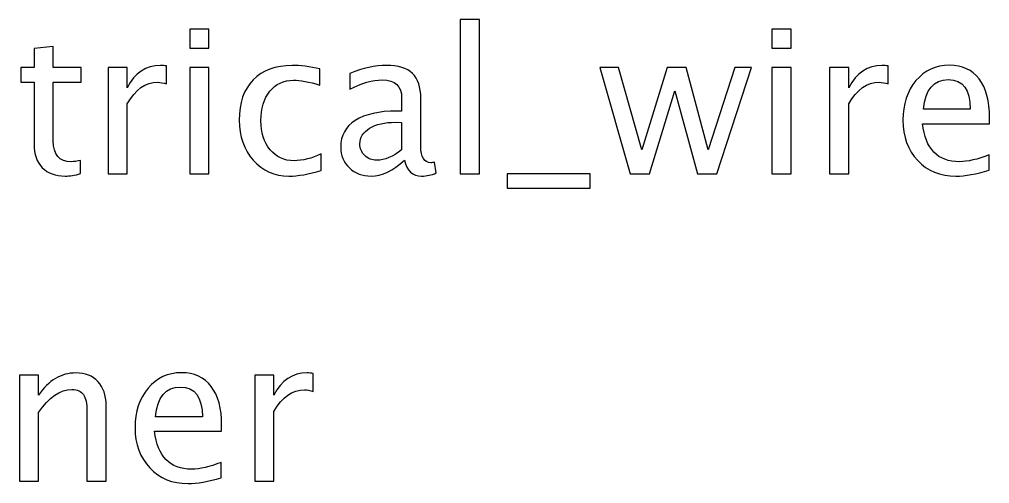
# Model space of a CAD drawing. Header units: centimetres. Extents: x -12.8 to 12.7, y -12.7 to 14.1.
# Drawn here: x 6.51 to 12.68, y 11.2 to 14.15 of the extents above; entities that cross this region are included whole.
import ezdxf

# ---------------------------------------------------------------- set-up
doc = ezdxf.new("R2010")
doc.units = ezdxf.units.CM
doc.header["$MEASUREMENT"] = 0
doc.layers.add('Layer 1', color=7, linetype='Continuous')

msp = doc.modelspace()

# ---------------------------------------------------------------- linework, layer by layer
at = {"layer": 'Layer 1'}
for points, knots in [([(9.31269, 13.17044), (9.31269, 13.17044), (9.31269, 14.14961), (9.31269, 14.14961), (9.31269, 14.14961), (9.31269, 14.14961), (9.43461, 14.14961), (9.43461, 14.14961), (9.43461, 14.14961), (9.43461, 14.14961), (9.43461, 13.17044), (9.43461, 13.17044), (9.43461, 13.17044), (9.43461, 13.17044), (9.31269, 13.17044), (9.31269, 13.17044)], [0, 0, 0, 0, 0.2, 0.2, 0.2, 0.2, 0.4, 0.4, 0.4, 0.4, 0.6, 0.6, 0.6, 0.6, 1, 1, 1, 1]), ([(7.59396, 13.96673), (7.59396, 13.96673), (7.59396, 14.08865), (7.59396, 14.08865), (7.59396, 14.08865), (7.59396, 14.08865), (7.71588, 14.08865), (7.71588, 14.08865), (7.71588, 14.08865), (7.71588, 14.08865), (7.71588, 13.96673), (7.71588, 13.96673), (7.71588, 13.96673), (7.71588, 13.96673), (7.59396, 13.96673), (7.59396, 13.96673)], [0, 0, 0, 0, 0.2, 0.2, 0.2, 0.2, 0.4, 0.4, 0.4, 0.4, 0.6, 0.6, 0.6, 0.6, 1, 1, 1, 1]), ([(11.29326, 13.96673), (11.29326, 13.96673), (11.29326, 14.08865), (11.29326, 14.08865), (11.29326, 14.08865), (11.29326, 14.08865), (11.41518, 14.08865), (11.41518, 14.08865), (11.41518, 14.08865), (11.41518, 14.08865), (11.41518, 13.96673), (11.41518, 13.96673), (11.41518, 13.96673), (11.41518, 13.96673), (11.29326, 13.96673), (11.29326, 13.96673)], [0, 0, 0, 0, 0.2, 0.2, 0.2, 0.2, 0.4, 0.4, 0.4, 0.4, 0.6, 0.6, 0.6, 0.6, 1, 1, 1, 1]), ([(6.90033, 13.17065), (6.86265, 13.16028), (6.82985, 13.1552), (6.80212, 13.1552), (6.80212, 13.1552), (6.73989, 13.1552), (6.69142, 13.17298), (6.6567, 13.20854), (6.6567, 13.20854), (6.62178, 13.2441), (6.60442, 13.29342), (6.60442, 13.35671), (6.60442, 13.35671), (6.60442, 13.35671), (6.60442, 13.7521), (6.60442, 13.7521), (6.60442, 13.7521), (6.60442, 13.7521), (6.52018, 13.7521), (6.52018, 13.7521), (6.52018, 13.7521), (6.52018, 13.7521), (6.52018, 13.84354), (6.52018, 13.84354), (6.52018, 13.84354), (6.52018, 13.84354), (6.60442, 13.84354), (6.60442, 13.84354), (6.60442, 13.84354), (6.60442, 13.84354), (6.60442, 13.96525), (6.60442, 13.96525), (6.60442, 13.96525), (6.60442, 13.96525), (6.72634, 13.97689), (6.72634, 13.97689), (6.72634, 13.97689), (6.72634, 13.97689), (6.72634, 13.84354), (6.72634, 13.84354), (6.72634, 13.84354), (6.72634, 13.84354), (6.90287, 13.84354), (6.90287, 13.84354), (6.90287, 13.84354), (6.90287, 13.84354), (6.90287, 13.7521), (6.90287, 13.7521), (6.90287, 13.7521), (6.90287, 13.7521), (6.72634, 13.7521), (6.72634, 13.7521), (6.72634, 13.7521), (6.72634, 13.7521), (6.72634, 13.37872), (6.72634, 13.37872), (6.72634, 13.37872), (6.72634, 13.29067), (6.76465, 13.24664), (6.84106, 13.24664), (6.84106, 13.24664), (6.85736, 13.24664), (6.87705, 13.24939), (6.90033, 13.25468), (6.90033, 13.25468), (6.90033, 13.25468), (6.90033, 13.17065), (6.90033, 13.17065)], [0, 0, 0, 0, 0.0555556, 0.0555556, 0.0555556, 0.0555556, 0.1111111, 0.1111111, 0.1111111, 0.1111111, 0.1666667, 0.1666667, 0.1666667, 0.1666667, 0.2222222, 0.2222222, 0.2222222, 0.2222222, 0.2777778, 0.2777778, 0.2777778, 0.2777778, 0.3333333, 0.3333333, 0.3333333, 0.3333333, 0.3888889, 0.3888889, 0.3888889, 0.3888889, 0.4444444, 0.4444444, 0.4444444, 0.4444444, 0.5, 0.5, 0.5, 0.5, 0.5555556, 0.5555556, 0.5555556, 0.5555556, 0.6111111, 0.6111111, 0.6111111, 0.6111111, 0.6666667, 0.6666667, 0.6666667, 0.6666667, 0.7222222, 0.7222222, 0.7222222, 0.7222222, 0.7777778, 0.7777778, 0.7777778, 0.7777778, 0.8333333, 0.8333333, 0.8333333, 0.8333333, 0.8888889, 0.8888889, 0.8888889, 0.8888889, 1, 1, 1, 1]), ([(7.07432, 13.17044), (7.07432, 13.17044), (7.07432, 13.84354), (7.07432, 13.84354), (7.07432, 13.84354), (7.07432, 13.84354), (7.19624, 13.84354), (7.19624, 13.84354), (7.19624, 13.84354), (7.19624, 13.84354), (7.19624, 13.71633), (7.19624, 13.71633), (7.19624, 13.71633), (7.24471, 13.81052), (7.31499, 13.85751), (7.40727, 13.85751), (7.40727, 13.85751), (7.41976, 13.85751), (7.43288, 13.85645), (7.44643, 13.85434), (7.44643, 13.85434), (7.44643, 13.85434), (7.44643, 13.74025), (7.44643, 13.74025), (7.44643, 13.74025), (7.42526, 13.74723), (7.40664, 13.75083), (7.39055, 13.75083), (7.39055, 13.75083), (7.31308, 13.75083), (7.24831, 13.70511), (7.19624, 13.61346), (7.19624, 13.61346), (7.19624, 13.61346), (7.19624, 13.17044), (7.19624, 13.17044), (7.19624, 13.17044), (7.19624, 13.17044), (7.07432, 13.17044), (7.07432, 13.17044)], [0, 0, 0, 0, 0.0909091, 0.0909091, 0.0909091, 0.0909091, 0.1818182, 0.1818182, 0.1818182, 0.1818182, 0.2727273, 0.2727273, 0.2727273, 0.2727273, 0.3636364, 0.3636364, 0.3636364, 0.3636364, 0.4545455, 0.4545455, 0.4545455, 0.4545455, 0.5454545, 0.5454545, 0.5454545, 0.5454545, 0.6363636, 0.6363636, 0.6363636, 0.6363636, 0.7272727, 0.7272727, 0.7272727, 0.7272727, 0.8181818, 0.8181818, 0.8181818, 0.8181818, 1, 1, 1, 1]), ([(7.59396, 13.17044), (7.59396, 13.17044), (7.59396, 13.84354), (7.59396, 13.84354), (7.59396, 13.84354), (7.59396, 13.84354), (7.71588, 13.84354), (7.71588, 13.84354), (7.71588, 13.84354), (7.71588, 13.84354), (7.71588, 13.17044), (7.71588, 13.17044), (7.71588, 13.17044), (7.71588, 13.17044), (7.59396, 13.17044), (7.59396, 13.17044)], [0, 0, 0, 0, 0.2, 0.2, 0.2, 0.2, 0.4, 0.4, 0.4, 0.4, 0.6, 0.6, 0.6, 0.6, 1, 1, 1, 1]), ([(8.42835, 13.19076), (8.3494, 13.16705), (8.28124, 13.1552), (8.22388, 13.1552), (8.22388, 13.1552), (8.13286, 13.1552), (8.05751, 13.18886), (7.99761, 13.25595), (7.99761, 13.25595), (7.93771, 13.32326), (7.90765, 13.40814), (7.90765, 13.51038), (7.90765, 13.51038), (7.90765, 13.6196), (7.93728, 13.7049), (7.99655, 13.76586), (7.99655, 13.76586), (8.05582, 13.82703), (8.13858, 13.85751), (8.24484, 13.85751), (8.24484, 13.85751), (8.29712, 13.85751), (8.35596, 13.85031), (8.42073, 13.83592), (8.42073, 13.83592), (8.42073, 13.83592), (8.42073, 13.73305), (8.42073, 13.73305), (8.42073, 13.73305), (8.35194, 13.75337), (8.29585, 13.76353), (8.25267, 13.76353), (8.25267, 13.76353), (8.19001, 13.76353), (8.13985, 13.74004), (8.10238, 13.69326), (8.10238, 13.69326), (8.06492, 13.64648), (8.04608, 13.58404), (8.04608, 13.50614), (8.04608, 13.50614), (8.04608, 13.43058), (8.06555, 13.36962), (8.10429, 13.32284), (8.10429, 13.32284), (8.14302, 13.27627), (8.19361, 13.25299), (8.25648, 13.25299), (8.25648, 13.25299), (8.31215, 13.25299), (8.3693, 13.26738), (8.42835, 13.29617), (8.42835, 13.29617), (8.42835, 13.29617), (8.42835, 13.19076), (8.42835, 13.19076)], [0, 0, 0, 0, 0.0666667, 0.0666667, 0.0666667, 0.0666667, 0.1333333, 0.1333333, 0.1333333, 0.1333333, 0.2, 0.2, 0.2, 0.2, 0.2666667, 0.2666667, 0.2666667, 0.2666667, 0.3333333, 0.3333333, 0.3333333, 0.3333333, 0.4, 0.4, 0.4, 0.4, 0.4666667, 0.4666667, 0.4666667, 0.4666667, 0.5333333, 0.5333333, 0.5333333, 0.5333333, 0.6, 0.6, 0.6, 0.6, 0.6666667, 0.6666667, 0.6666667, 0.6666667, 0.7333333, 0.7333333, 0.7333333, 0.7333333, 0.8, 0.8, 0.8, 0.8, 0.8666667, 0.8666667, 0.8666667, 0.8666667, 1, 1, 1, 1]), ([(8.95836, 13.25617), (8.88513, 13.18886), (8.81464, 13.1552), (8.74691, 13.1552), (8.74691, 13.1552), (8.69124, 13.1552), (8.64488, 13.17256), (8.60827, 13.20748), (8.60827, 13.20748), (8.57144, 13.24241), (8.55302, 13.28643), (8.55302, 13.33956), (8.55302, 13.33956), (8.55302, 13.41301), (8.58392, 13.46953), (8.64573, 13.5089), (8.64573, 13.5089), (8.70754, 13.54827), (8.79623, 13.56795), (8.9118, 13.56795), (8.9118, 13.56795), (8.9118, 13.56795), (8.94037, 13.56795), (8.94037, 13.56795), (8.94037, 13.56795), (8.94037, 13.56795), (8.94037, 13.64902), (8.94037, 13.64902), (8.94037, 13.64902), (8.94037, 13.72712), (8.89973, 13.76607), (8.81824, 13.76607), (8.81824, 13.76607), (8.75516, 13.76607), (8.68616, 13.74617), (8.61144, 13.70638), (8.61144, 13.70638), (8.61144, 13.70638), (8.61144, 13.80671), (8.61144, 13.80671), (8.61144, 13.80671), (8.69357, 13.84058), (8.77104, 13.85751), (8.84364, 13.85751), (8.84364, 13.85751), (8.91836, 13.85751), (8.9736, 13.84058), (9.00895, 13.8065), (9.00895, 13.8065), (9.04451, 13.77242), (9.06229, 13.71993), (9.06229, 13.64902), (9.06229, 13.64902), (9.06229, 13.64902), (9.06229, 13.34485), (9.06229, 13.34485), (9.06229, 13.34485), (9.06229, 13.27522), (9.08367, 13.24029), (9.12664, 13.24029), (9.12664, 13.24029), (9.13193, 13.24029), (9.13976, 13.24114), (9.15013, 13.24283), (9.15013, 13.24283), (9.15013, 13.24283), (9.15881, 13.1751), (9.15881, 13.1751), (9.15881, 13.1751), (9.13108, 13.16176), (9.1006, 13.1552), (9.06716, 13.1552), (9.06716, 13.1552), (9.01022, 13.1552), (8.97403, 13.18886), (8.95836, 13.25617)], [0, 0, 0, 0, 0.05, 0.05, 0.05, 0.05, 0.1, 0.1, 0.1, 0.1, 0.15, 0.15, 0.15, 0.15, 0.2, 0.2, 0.2, 0.2, 0.25, 0.25, 0.25, 0.25, 0.3, 0.3, 0.3, 0.3, 0.35, 0.35, 0.35, 0.35, 0.4, 0.4, 0.4, 0.4, 0.45, 0.45, 0.45, 0.45, 0.5, 0.5, 0.5, 0.5, 0.55, 0.55, 0.55, 0.55, 0.6, 0.6, 0.6, 0.6, 0.65, 0.65, 0.65, 0.65, 0.7, 0.7, 0.7, 0.7, 0.75, 0.75, 0.75, 0.75, 0.8, 0.8, 0.8, 0.8, 0.85, 0.85, 0.85, 0.85, 0.9, 0.9, 0.9, 0.9, 1, 1, 1, 1]), ([(10.39346, 13.17044), (10.39346, 13.17044), (10.20042, 13.84354), (10.20042, 13.84354), (10.20042, 13.84354), (10.20042, 13.84354), (10.31938, 13.84354), (10.31938, 13.84354), (10.31938, 13.84354), (10.31938, 13.84354), (10.46733, 13.32094), (10.46733, 13.32094), (10.46733, 13.32094), (10.46733, 13.32094), (10.62693, 13.84354), (10.62693, 13.84354), (10.62693, 13.84354), (10.62693, 13.84354), (10.74885, 13.84354), (10.74885, 13.84354), (10.74885, 13.84354), (10.74885, 13.84354), (10.88918, 13.32178), (10.88918, 13.32178), (10.88918, 13.32178), (10.88918, 13.32178), (11.05894, 13.84354), (11.05894, 13.84354), (11.05894, 13.84354), (11.05894, 13.84354), (11.16308, 13.84354), (11.16308, 13.84354), (11.16308, 13.84354), (11.16308, 13.84354), (10.94337, 13.17044), (10.94337, 13.17044), (10.94337, 13.17044), (10.94337, 13.17044), (10.82145, 13.17044), (10.82145, 13.17044), (10.82145, 13.17044), (10.82145, 13.17044), (10.67709, 13.69537), (10.67709, 13.69537), (10.67709, 13.69537), (10.67709, 13.69537), (10.51538, 13.17044), (10.51538, 13.17044), (10.51538, 13.17044), (10.51538, 13.17044), (10.39346, 13.17044), (10.39346, 13.17044)], [0, 0, 0, 0, 0.0714286, 0.0714286, 0.0714286, 0.0714286, 0.1428571, 0.1428571, 0.1428571, 0.1428571, 0.2142857, 0.2142857, 0.2142857, 0.2142857, 0.2857143, 0.2857143, 0.2857143, 0.2857143, 0.3571429, 0.3571429, 0.3571429, 0.3571429, 0.4285714, 0.4285714, 0.4285714, 0.4285714, 0.5, 0.5, 0.5, 0.5, 0.5714286, 0.5714286, 0.5714286, 0.5714286, 0.6428571, 0.6428571, 0.6428571, 0.6428571, 0.7142857, 0.7142857, 0.7142857, 0.7142857, 0.7857143, 0.7857143, 0.7857143, 0.7857143, 0.8571429, 0.8571429, 0.8571429, 0.8571429, 1, 1, 1, 1]), ([(11.29326, 13.17044), (11.29326, 13.17044), (11.29326, 13.84354), (11.29326, 13.84354), (11.29326, 13.84354), (11.29326, 13.84354), (11.41518, 13.84354), (11.41518, 13.84354), (11.41518, 13.84354), (11.41518, 13.84354), (11.41518, 13.17044), (11.41518, 13.17044), (11.41518, 13.17044), (11.41518, 13.17044), (11.29326, 13.17044), (11.29326, 13.17044)], [0, 0, 0, 0, 0.2, 0.2, 0.2, 0.2, 0.4, 0.4, 0.4, 0.4, 0.6, 0.6, 0.6, 0.6, 1, 1, 1, 1]), ([(11.66029, 13.17044), (11.66029, 13.17044), (11.66029, 13.84354), (11.66029, 13.84354), (11.66029, 13.84354), (11.66029, 13.84354), (11.78221, 13.84354), (11.78221, 13.84354), (11.78221, 13.84354), (11.78221, 13.84354), (11.78221, 13.71633), (11.78221, 13.71633), (11.78221, 13.71633), (11.83068, 13.81052), (11.90096, 13.85751), (11.99324, 13.85751), (11.99324, 13.85751), (12.00573, 13.85751), (12.01885, 13.85645), (12.0324, 13.85434), (12.0324, 13.85434), (12.0324, 13.85434), (12.0324, 13.74025), (12.0324, 13.74025), (12.0324, 13.74025), (12.01123, 13.74723), (11.99261, 13.75083), (11.97652, 13.75083), (11.97652, 13.75083), (11.89905, 13.75083), (11.83428, 13.70511), (11.78221, 13.61346), (11.78221, 13.61346), (11.78221, 13.61346), (11.78221, 13.17044), (11.78221, 13.17044), (11.78221, 13.17044), (11.78221, 13.17044), (11.66029, 13.17044), (11.66029, 13.17044)], [0, 0, 0, 0, 0.0909091, 0.0909091, 0.0909091, 0.0909091, 0.1818182, 0.1818182, 0.1818182, 0.1818182, 0.2727273, 0.2727273, 0.2727273, 0.2727273, 0.3636364, 0.3636364, 0.3636364, 0.3636364, 0.4545455, 0.4545455, 0.4545455, 0.4545455, 0.5454545, 0.5454545, 0.5454545, 0.5454545, 0.6363636, 0.6363636, 0.6363636, 0.6363636, 0.7272727, 0.7272727, 0.7272727, 0.7272727, 0.8181818, 0.8181818, 0.8181818, 0.8181818, 1, 1, 1, 1]), ([(12.67396, 13.19203), (12.59205, 13.16748), (12.52198, 13.1552), (12.46356, 13.1552), (12.46356, 13.1552), (12.36387, 13.1552), (12.2828, 13.18822), (12.22036, 13.25405), (12.22036, 13.25405), (12.15792, 13.31988), (12.12659, 13.40518), (12.12659, 13.51017), (12.12659, 13.51017), (12.12659, 13.61198), (12.15411, 13.69559), (12.20935, 13.76099), (12.20935, 13.76099), (12.2646, 13.82618), (12.33529, 13.85878), (12.42144, 13.85878), (12.42144, 13.85878), (12.50293, 13.85878), (12.56601, 13.82978), (12.61046, 13.77179), (12.61046, 13.77179), (12.65491, 13.71379), (12.67714, 13.63166), (12.67714, 13.52519), (12.67714, 13.52519), (12.67714, 13.52519), (12.6765, 13.48794), (12.6765, 13.48794), (12.6765, 13.48794), (12.6765, 13.48794), (12.25105, 13.48794), (12.25105, 13.48794), (12.25105, 13.48794), (12.26883, 13.32707), (12.34736, 13.24664), (12.48642, 13.24664), (12.48642, 13.24664), (12.53744, 13.24664), (12.59988, 13.26103), (12.67396, 13.28982), (12.67396, 13.28982), (12.67396, 13.28982), (12.67396, 13.19203), (12.67396, 13.19203)], [0, 0, 0, 0, 0.0769231, 0.0769231, 0.0769231, 0.0769231, 0.1538462, 0.1538462, 0.1538462, 0.1538462, 0.2307692, 0.2307692, 0.2307692, 0.2307692, 0.3076923, 0.3076923, 0.3076923, 0.3076923, 0.3846154, 0.3846154, 0.3846154, 0.3846154, 0.4615385, 0.4615385, 0.4615385, 0.4615385, 0.5384615, 0.5384615, 0.5384615, 0.5384615, 0.6153846, 0.6153846, 0.6153846, 0.6153846, 0.6923077, 0.6923077, 0.6923077, 0.6923077, 0.7692308, 0.7692308, 0.7692308, 0.7692308, 0.8461538, 0.8461538, 0.8461538, 0.8461538, 1, 1, 1, 1]), ([(12.2574, 13.57938), (12.2574, 13.57938), (12.55458, 13.57938), (12.55458, 13.57938), (12.55458, 13.57938), (12.55458, 13.70469), (12.5078, 13.76734), (12.41446, 13.76734), (12.41446, 13.76734), (12.32048, 13.76734), (12.2682, 13.70469), (12.2574, 13.57938)], [0, 0, 0, 0, 0.25, 0.25, 0.25, 0.25, 0.5, 0.5, 0.5, 0.5, 1, 1, 1, 1]), ([(8.94037, 13.32263), (8.94037, 13.32263), (8.94037, 13.49556), (8.94037, 13.49556), (8.94037, 13.49556), (8.94037, 13.49556), (8.90121, 13.49683), (8.90121, 13.49683), (8.90121, 13.49683), (8.83348, 13.49683), (8.77887, 13.48434), (8.73717, 13.45937), (8.73717, 13.45937), (8.69568, 13.43418), (8.67494, 13.40095), (8.67494, 13.35946), (8.67494, 13.35946), (8.67494, 13.33046), (8.68531, 13.30591), (8.70584, 13.2858), (8.70584, 13.2858), (8.72659, 13.26569), (8.75178, 13.25553), (8.78162, 13.25553), (8.78162, 13.25553), (8.83242, 13.25553), (8.88534, 13.27797), (8.94037, 13.32263)], [0, 0, 0, 0, 0.125, 0.125, 0.125, 0.125, 0.25, 0.25, 0.25, 0.25, 0.375, 0.375, 0.375, 0.375, 0.5, 0.5, 0.5, 0.5, 0.625, 0.625, 0.625, 0.625, 0.75, 0.75, 0.75, 0.75, 1, 1, 1, 1]), ([(9.61114, 13.079), (9.61114, 13.079), (9.61114, 13.17044), (9.61114, 13.17044), (9.61114, 13.17044), (9.61114, 13.17044), (10.13946, 13.17044), (10.13946, 13.17044), (10.13946, 13.17044), (10.13946, 13.17044), (10.13946, 13.079), (10.13946, 13.079), (10.13946, 13.079), (10.13946, 13.079), (9.61114, 13.079), (9.61114, 13.079)], [0, 0, 0, 0, 0.2, 0.2, 0.2, 0.2, 0.4, 0.4, 0.4, 0.4, 0.6, 0.6, 0.6, 0.6, 1, 1, 1, 1]), ([(6.51108, 11.21887), (6.51108, 11.21887), (6.51108, 11.89197), (6.51108, 11.89197), (6.51108, 11.89197), (6.51108, 11.89197), (6.633, 11.89197), (6.633, 11.89197), (6.633, 11.89197), (6.633, 11.89197), (6.633, 11.76476), (6.633, 11.76476), (6.633, 11.76476), (6.69756, 11.85895), (6.77672, 11.90594), (6.87028, 11.90594), (6.87028, 11.90594), (6.92912, 11.90594), (6.9759, 11.88753), (7.0104, 11.85048), (7.0104, 11.85048), (7.0449, 11.81365), (7.06226, 11.76391), (7.06226, 11.70168), (7.06226, 11.70168), (7.06226, 11.70168), (7.06226, 11.21887), (7.06226, 11.21887), (7.06226, 11.21887), (7.06226, 11.21887), (6.94034, 11.21887), (6.94034, 11.21887), (6.94034, 11.21887), (6.94034, 11.21887), (6.94034, 11.66189), (6.94034, 11.66189), (6.94034, 11.66189), (6.94034, 11.71184), (6.93293, 11.7474), (6.91833, 11.76857), (6.91833, 11.76857), (6.90351, 11.78995), (6.87917, 11.80053), (6.84509, 11.80053), (6.84509, 11.80053), (6.77016, 11.80053), (6.69946, 11.75164), (6.633, 11.65385), (6.633, 11.65385), (6.633, 11.65385), (6.633, 11.21887), (6.633, 11.21887), (6.633, 11.21887), (6.633, 11.21887), (6.51108, 11.21887), (6.51108, 11.21887)], [0, 0, 0, 0, 0.0666667, 0.0666667, 0.0666667, 0.0666667, 0.1333333, 0.1333333, 0.1333333, 0.1333333, 0.2, 0.2, 0.2, 0.2, 0.2666667, 0.2666667, 0.2666667, 0.2666667, 0.3333333, 0.3333333, 0.3333333, 0.3333333, 0.4, 0.4, 0.4, 0.4, 0.4666667, 0.4666667, 0.4666667, 0.4666667, 0.5333333, 0.5333333, 0.5333333, 0.5333333, 0.6, 0.6, 0.6, 0.6, 0.6666667, 0.6666667, 0.6666667, 0.6666667, 0.7333333, 0.7333333, 0.7333333, 0.7333333, 0.8, 0.8, 0.8, 0.8, 0.8666667, 0.8666667, 0.8666667, 0.8666667, 1, 1, 1, 1]), ([(7.79336, 11.24046), (7.71145, 11.21591), (7.64138, 11.20363), (7.58296, 11.20363), (7.58296, 11.20363), (7.48327, 11.20363), (7.4022, 11.23665), (7.33976, 11.30248), (7.33976, 11.30248), (7.27732, 11.36831), (7.24599, 11.45361), (7.24599, 11.5586), (7.24599, 11.5586), (7.24599, 11.66041), (7.27351, 11.74402), (7.32875, 11.80942), (7.32875, 11.80942), (7.384, 11.87461), (7.45469, 11.90721), (7.54084, 11.90721), (7.54084, 11.90721), (7.62233, 11.90721), (7.68541, 11.87821), (7.72986, 11.82022), (7.72986, 11.82022), (7.77431, 11.76222), (7.79654, 11.68009), (7.79654, 11.57362), (7.79654, 11.57362), (7.79654, 11.57362), (7.7959, 11.53637), (7.7959, 11.53637), (7.7959, 11.53637), (7.7959, 11.53637), (7.37045, 11.53637), (7.37045, 11.53637), (7.37045, 11.53637), (7.38823, 11.3755), (7.46676, 11.29507), (7.60582, 11.29507), (7.60582, 11.29507), (7.65684, 11.29507), (7.71928, 11.30946), (7.79336, 11.33825), (7.79336, 11.33825), (7.79336, 11.33825), (7.79336, 11.24046), (7.79336, 11.24046)], [0, 0, 0, 0, 0.0769231, 0.0769231, 0.0769231, 0.0769231, 0.1538462, 0.1538462, 0.1538462, 0.1538462, 0.2307692, 0.2307692, 0.2307692, 0.2307692, 0.3076923, 0.3076923, 0.3076923, 0.3076923, 0.3846154, 0.3846154, 0.3846154, 0.3846154, 0.4615385, 0.4615385, 0.4615385, 0.4615385, 0.5384615, 0.5384615, 0.5384615, 0.5384615, 0.6153846, 0.6153846, 0.6153846, 0.6153846, 0.6923077, 0.6923077, 0.6923077, 0.6923077, 0.7692308, 0.7692308, 0.7692308, 0.7692308, 0.8461538, 0.8461538, 0.8461538, 0.8461538, 1, 1, 1, 1]), ([(8.00693, 11.21887), (8.00693, 11.21887), (8.00693, 11.89197), (8.00693, 11.89197), (8.00693, 11.89197), (8.00693, 11.89197), (8.12885, 11.89197), (8.12885, 11.89197), (8.12885, 11.89197), (8.12885, 11.89197), (8.12885, 11.76476), (8.12885, 11.76476), (8.12885, 11.76476), (8.17732, 11.85895), (8.2476, 11.90594), (8.33988, 11.90594), (8.33988, 11.90594), (8.35237, 11.90594), (8.36549, 11.90488), (8.37904, 11.90277), (8.37904, 11.90277), (8.37904, 11.90277), (8.37904, 11.78868), (8.37904, 11.78868), (8.37904, 11.78868), (8.35787, 11.79566), (8.33925, 11.79926), (8.32316, 11.79926), (8.32316, 11.79926), (8.24569, 11.79926), (8.18092, 11.75354), (8.12885, 11.66189), (8.12885, 11.66189), (8.12885, 11.66189), (8.12885, 11.21887), (8.12885, 11.21887), (8.12885, 11.21887), (8.12885, 11.21887), (8.00693, 11.21887), (8.00693, 11.21887)], [0, 0, 0, 0, 0.0909091, 0.0909091, 0.0909091, 0.0909091, 0.1818182, 0.1818182, 0.1818182, 0.1818182, 0.2727273, 0.2727273, 0.2727273, 0.2727273, 0.3636364, 0.3636364, 0.3636364, 0.3636364, 0.4545455, 0.4545455, 0.4545455, 0.4545455, 0.5454545, 0.5454545, 0.5454545, 0.5454545, 0.6363636, 0.6363636, 0.6363636, 0.6363636, 0.7272727, 0.7272727, 0.7272727, 0.7272727, 0.8181818, 0.8181818, 0.8181818, 0.8181818, 1, 1, 1, 1]), ([(7.3768, 11.62781), (7.3768, 11.62781), (7.67398, 11.62781), (7.67398, 11.62781), (7.67398, 11.62781), (7.67398, 11.75312), (7.6272, 11.81577), (7.53386, 11.81577), (7.53386, 11.81577), (7.43988, 11.81577), (7.3876, 11.75312), (7.3768, 11.62781)], [0, 0, 0, 0, 0.25, 0.25, 0.25, 0.25, 0.5, 0.5, 0.5, 0.5, 1, 1, 1, 1])]:
    msp.add_open_spline(points, degree=3, knots=knots, dxfattribs=at)

doc.saveas('drawing.dxf')
